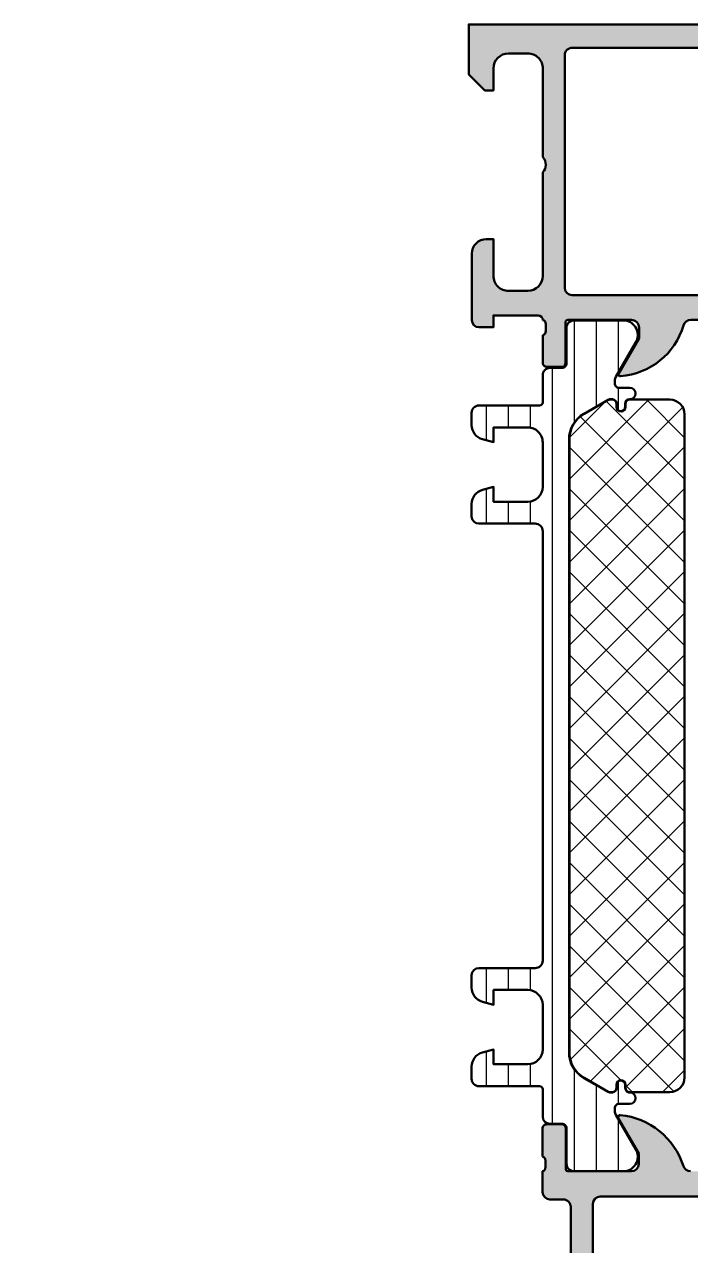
# Model space of a CAD drawing. Extents: x 0 to 104, y -75 to 90.
# Drawn here: x 0 to 45, y 7.5 to 90 of the extents above; entities that cross this region are included whole.
import ezdxf

# ---------------------------------------------------------------- set-up
doc = ezdxf.new("R2010")
doc.units = 0
for name, color, linetype, lineweight in [('0S-Alu contour', 7, 'Continuous', 50), ('0S-Alu hatch', 252, 'Continuous', 25), ('0S-Plastic contour', 254, 'Continuous', 50), ('0S-Plastic hatch', 253, 'Continuous', 25), ('0S-PT contour', 91, 'Continuous', 50), ('0S-PT hatch', 103, 'Continuous', 25)]:
    doc.layers.add(name, color=color, linetype=linetype, lineweight=lineweight)

# ---------------------------------------------------------------- blocks, each defined once
blk = doc.blocks.new('345120__8BE88446_4603_4A81_BF64_F04A07BE40B6_')
at = {"layer": '0S-Alu hatch'}
h = blk.add_hatch(color=256, dxfattribs=at)
edge = h.paths.add_edge_path()
edge.add_line((31.67997099145812, 86.990356104867), (31.67997099581958, 85.50999237061242))
edge.add_line((31.67997099581958, 85.50999237061242), (31.10827968118845, 85.50999237061242))
edge.add_line((31.10827968118845, 85.50999237061242), (30.02001982400351, 86.59825222779739))
edge.add_line((30.02001982400351, 86.59825222779739), (30.02001982400348, 89.97000000000693))
edge.add_line((30.02001982400348, 89.97000000000693), (73.97989012429647, 89.97000000000693))
edge.add_line((73.97989012429647, 89.97000000000693), (73.97989012429646, 86.59825222779735))
edge.add_line((73.97989012429646, 86.59825222779735), (72.89163026711152, 85.50999237061242))
edge.add_line((72.89163026711152, 85.50999237061242), (72.3199389524804, 85.50999237061242))
edge.add_line((72.3199389524804, 85.50999237061242), (72.31993895684182, 86.99035610492602))
edge.add_arc((71.29985255312634, 86.99035610490637), 1.020086403715495, 0, 90.00000000110388)
edge.add_line((71.29985255310669, 88.01044250862186), (69.99993870989258, 88.0104425060701))
edge.add_arc((69.99993871282219, 86.99039773155185), 1.020044774518268, 90.00000016455583, 180)
edge.add_line((68.97989393830392, 86.99039773155069), (68.97989393899283, 80.99793874939924))
edge.add_arc((69.52473327931207, 80.49000000000694), 0.7448836686985161, 137.0074343870427, 222.9925656129047)
edge.add_line((68.97989393899236, 79.9820612506151), (68.97989393780485, 72.99004876280635))
edge.add_arc((69.99994270196756, 72.9900487627875), 1.020048764162709, 180, 269.9999999989416)
edge.add_line((69.99994270194871, 71.96999999862479), (71.29985148293714, 71.96999999618171))
edge.add_arc((71.29985148183727, 72.99008747059112), 1.020087474409422, 270.0000000617766, 360)
edge.add_line((72.3199389562467, 72.9900874706065), (72.31993895245212, 75.47000000015996))
edge.add_line((72.31993895245212, 75.47000000015996), (72.79985148185257, 75.47000000383217))
edge.add_ellipse((72.79985148186188, 74.48991252944738), major_axis=(-0.9800874743847884, 0), ratio=1, start_angle=179.9992228764862, end_angle=270.00000000054416, ccw=False)
edge.add_line((73.77993895615651, 74.48989923616958), (73.7798779177553, 69.98997037782574))
edge.add_ellipse((73.29990865789794, 69.98997688835792), major_axis=(-0.4799692599015117, 0), ratio=1, start_angle=90.00043713352119, end_angle=179.9992228127059, ccw=False)
edge.add_line((73.29991231978464, 69.51000762847039), (72.31987791726523, 69.51000015257155))
edge.add_line((72.31987791726523, 69.51000015257155), (72.31987791726523, 70.30999542237024))
edge.add_line((72.31987791726523, 70.30999542237024), (69.29999066718885, 70.30999542237024))
edge.add_arc((69.29932459226721, 69.99068701525398), 0.3193091018291212, 89.88048161074074, 177.4669829319044)
edge.add_arc((69.07885245584929, 69.72260910771904), 0.2988950563274022, 109.2463596186808, 181.1249503750177)
edge.add_line((68.78001500930621, 69.71674095293399), (68.78001500930621, 69.26354615197259))
edge.add_arc((69.07888310494941, 69.2576860402454), 0.2989255417371355, 178.8767062948884, 250.6862095490474)
edge.add_line((68.98001600930621, 68.97558361752996), (68.98001600930621, 67.11013169971397))
edge.add_ellipse((68.7000160093062, 67.11013169971399), major_axis=(-0.2800000000000153, 0), ratio=1, start_angle=90.0000000000029, end_angle=180, ccw=False)
edge.add_line((68.70001600930621, 66.83013169971397), (67.72004169026347, 66.83013169971397))
edge.add_ellipse((67.72004169026344, 67.11013169971396), major_axis=(-0.2799999999999869, 0), ratio=1, start_angle=0, end_angle=90.0000000000058, ccw=False)
edge.add_line((67.44004169026346, 67.11013169971397), (67.44004169026346, 69.87012969971396))
edge.add_arc((67.30004186360404, 69.87012969971438), 0.1399998266594338, 0, 90.0000993481646)
edge.add_line((67.30004162085098, 70.0101295263736), (63.0000022254179, 70.01012207048461))
edge.add_arc((63.00000312705297, 69.49013495271107), 0.5199871177743064, 90.00009934839142, 180)
edge.add_line((62.48001600927866, 69.49013495271068), (62.48001600930646, 68.78476615347013))
edge.add_line((62.48001600930646, 68.78476615347013), (63.87062401519916, 66.376154523567))
edge.add_ellipse((63.7673257570782, 66.32526302328993), major_axis=(-0.1151541355370016, 0), ratio=1, start_angle=72.49705781586869, end_angle=206.2278826266063, ccw=False)
edge.add_ellipse((63.97793569554371, 70.8766649598084), major_axis=(-4.667671692939323, 0), ratio=1, start_angle=15.502268584955914, end_angle=86.98824850546038, ccw=False)
edge.add_arc((58.97899216622349, 69.49012207031932), 0.5200000000001354, 15.50226858495583, 90)
edge.add_line((58.97899216622349, 70.01012207031945), (45.02391231498487, 70.01012207031945))
edge.add_arc((45.02391231498488, 69.49012207031934), 0.520000000000124, 90.00000000000156, 163.4516360774313)
edge.add_ellipse((39.92092961992364, 71.00638100775052), major_axis=(-4.803483216037511, 0), ratio=1, start_angle=94.13517013455629, end_angle=163.4516360774271, ccw=False)
edge.add_ellipse((40.23549584066783, 66.32769717462214), major_axis=(-0.1167134431258173, 0), ratio=1, start_angle=-24.654444117911908, end_angle=105.8166947497568, ccw=False)
edge.add_line((40.12942197908753, 66.37638355563087), (41.51989775369079, 68.78476615347014))
edge.add_line((41.51989775369079, 68.78476615347014), (41.51989775371861, 69.49013495271149))
edge.add_arc((40.9999106359448, 69.49013495271159), 0.5199871177738089, 0, 90.0017281986327)
edge.add_line((40.99989495170011, 70.01012207024887), (36.69989836752585, 70.00999237054873))
edge.add_arc((36.69990259031192, 69.8699923706124), 0.1400000000000072, 90.00172819871355, 180)
edge.add_line((36.55990259031192, 69.86999237061242), (36.55990259031192, 67.10999437061241))
edge.add_ellipse((36.27990259031191, 67.10999437061243), major_axis=(-0.2800000000000082, 0), ratio=1, start_angle=90.00000000000148, end_angle=180, ccw=False)
edge.add_line((36.27990259031192, 66.82999437061241), (35.29992827126913, 66.82999437061241))
edge.add_ellipse((35.2999282712691, 67.10999437061238), major_axis=(-0.2799999999999727, 0), ratio=1, start_angle=0, end_angle=90.00000000000438, ccw=False)
edge.add_line((35.01992827126913, 67.10999437061238), (35.01992827126911, 68.97544628842836))
edge.add_arc((34.92106117562597, 69.25754871114384), 0.2989255417371608, 289.3137904509396, 361.1232937055175)
edge.add_line((35.21992927126914, 69.26340882287315), (35.21992927126913, 69.71660362383194))
edge.add_arc((34.92109182472629, 69.72247177861905), 0.2988950563272248, 358.875049624586, 430.7529149898744)
edge.add_arc((34.70055755761964, 69.9906246769466), 0.3193713814017359, 2.518832228248066, 90.114343316276)
edge.add_line((34.69992019900538, 70.30999542237024), (31.68003203103475, 70.30999542237024))
edge.add_line((31.68003203103475, 70.30999542237024), (31.68003203103475, 69.51000015257154))
edge.add_line((31.68003203103475, 69.51000015257154), (30.69999762853934, 69.5100076284704))
edge.add_ellipse((30.70000129042349, 69.98997688837935), major_axis=(-0.4799692599229102, 0), ratio=1, start_angle=0.0007771225759825029, end_angle=89.99956286678292, ccw=False)
edge.add_line((30.22003203054473, 69.98997037838893), (30.21997099214344, 74.48989923634588))
edge.add_ellipse((31.20005846637075, 74.48991252951468), major_axis=(-0.9800874743174636, 0), ratio=1, start_angle=-89.99999999553728, end_angle=0.0007771164791279261, ccw=False)
edge.add_line((31.20005846629441, 75.47000000383214), (31.6799709958479, 75.47000000015996))
edge.add_line((31.6799709958479, 75.47000000015996), (31.67997099205328, 72.99008747057579))
edge.add_arc((32.70005846646353, 72.99008747059196), 1.020087474410246, 180, 270.000000000908)
edge.add_line((32.7000584664797, 71.96999999618171), (33.99996102927614, 71.96999999827847))
edge.add_arc((33.99996102627207, 72.99005879773839), 1.020058799459917, 270.0000001687358, 360)
edge.add_line((35.02001982573199, 72.99005879774084), (35.02001982400544, 79.98206125061574))
edge.add_arc((34.47518048368513, 80.49000000000694), 0.744883668698525, 317.007434387161, 402.9925656128923)
edge.add_line((35.02001982400497, 80.99793874939866), (35.02001982511637, 86.99038769659062))
edge.add_arc((33.99996501530372, 86.99038769657905), 1.020054809812648, 0, 90.00000000064973)
edge.add_line((33.99996501529215, 88.0104425063917), (32.6999709958554, 88.01044250488977))
edge.add_arc((32.70005739518345, 86.99035610489655), 1.020086403725315, 90.0048528407379, 180)
edge = h.paths.add_edge_path()
edge.add_arc((37.00003782366018, 87.8899911556237), 0.5000027408751322, 89.9999999999992, 180)
edge.add_line((36.50003508278505, 87.88999115562395), (36.50003508278505, 72.18999968911675))
edge.add_arc((37.00003782366019, 72.18999968911675), 0.5000027408751322, 180, 269.9999999999853)
edge.add_line((37.00003782366006, 71.68999694824161), (66.99987593933707, 71.68999694824161))
edge.add_arc((66.99987593933709, 72.18999968911673), 0.500002740875118, 269.9999999999984, 360)
edge.add_line((67.4998786802122, 72.18999968911673), (67.49987868021219, 87.88999115562395))
edge.add_arc((66.99987593933707, 87.8899911556237), 0.500002740875118, 0, 89.99968592143028)
edge.add_line((66.99987868020467, 88.3899938964913), (37.00003782366019, 88.38999389649884))
at = {"layer": '0S-Alu contour', "color": 7}
for points in [[(31.67997099145812, 86.990356104867), (31.67997099581958, 85.50999237061242), (31.10827968118845, 85.50999237061242), (30.02001982400351, 86.59825222779739), (30.02001982400348, 89.97000000000693), (73.97989012429647, 89.97000000000693), (73.97989012429646, 86.59825222779735), (72.89163026711152, 85.50999237061242), (72.3199389524804, 85.50999237061242), (72.31993895684182, 86.99035610492602)], [(66.99987868020467, 88.3899938964913), (37.00003782366019, 88.38999389649884)], [(33.99996501529215, 88.0104425063917), (32.6999709958554, 88.01044250488977)], [(36.50003508278505, 87.88999115562395), (36.50003508278505, 72.18999968911675)], [(67.4998786802122, 72.18999968911673), (67.49987868021219, 87.88999115562395)], [(71.29985255310669, 88.01044250862186), (69.99993870989258, 88.0104425060701)], [(35.02001982400497, 80.99793874939866), (35.02001982511637, 86.99038769659062)], [(68.97989393830392, 86.99039773155069), (68.97989393899283, 80.99793874939924)], [(35.02001982573199, 72.99005879774084), (35.02001982400544, 79.98206125061574)], [(68.97989393899236, 79.9820612506151), (68.97989393780485, 72.99004876280635)], [(31.20005846629441, 75.47000000383214), (31.6799709958479, 75.47000000015996), (31.67997099205328, 72.99008747057579)], [(72.3199389562467, 72.9900874706065), (72.31993895245212, 75.47000000015996), (72.79985148185257, 75.47000000383217)], [(30.22003203054473, 69.98997037838893), (30.21997099214344, 74.48989923634588)], [(73.77993895615651, 74.48989923616958), (73.7798779177553, 69.98997037782574)], [(32.7000584664797, 71.96999999618171), (33.99996102927614, 71.96999999827847)], [(69.99994270194871, 71.96999999862479), (71.29985148293714, 71.96999999618171)], [(37.00003782366006, 71.68999694824161), (66.99987593933707, 71.68999694824161)], [(34.69992019900538, 70.30999542237024), (31.68003203103475, 70.30999542237024), (31.68003203103475, 69.51000015257154), (30.69999762853934, 69.5100076284704)], [(73.29991231978464, 69.51000762847039), (72.31987791726523, 69.51000015257155), (72.31987791726523, 70.30999542237024), (69.29999066718885, 70.30999542237024)], [(35.21992927126914, 69.26340882287315), (35.21992927126913, 69.71660362383194)], [(36.55990259031192, 69.86999237061242), (36.55990259031192, 67.10999437061241)], [(40.99989495170011, 70.01012207024887), (36.69989836752585, 70.00999237054873)], [(40.12942197908753, 66.37638355563087), (41.51989775369079, 68.78476615347014), (41.51989775371861, 69.49013495271149)], [(58.97899216622349, 70.01012207031945), (45.02391231498487, 70.01012207031945)], [(62.48001600927866, 69.49013495271068), (62.48001600930646, 68.78476615347013), (63.87062401519916, 66.376154523567)], [(67.30004162085098, 70.0101295263736), (63.0000022254179, 70.01012207048461)], [(67.44004169026346, 67.11013169971397), (67.44004169026346, 69.87012969971396)], [(68.78001500930621, 69.71674095293399), (68.78001500930621, 69.26354615197259)], [(35.01992827126913, 67.10999437061238), (35.01992827126911, 68.97544628842836)], [(68.98001600930621, 68.97558361752996), (68.98001600930621, 67.11013169971397)], [(36.27990259031192, 66.82999437061241), (35.29992827126913, 66.82999437061241)], [(68.70001600930621, 66.83013169971397), (67.72004169026347, 66.83013169971397)]]:
    blk.add_lwpolyline(points, dxfattribs=at)
for centre, radius, start, end in [((37.00003782366018, 87.8899911556237), 0.5000027408751322, 89.9999999999992, 180), ((66.99987593933707, 87.8899911556237), 0.500002740875118, 0, 89.99968592143028), ((32.70005739518345, 86.99035610489655), 1.020086403725315, 90.0048528407379, 180), ((33.99996501530372, 86.99038769657905), 1.020054809812648, 0, 90.00000000064973), ((69.99993871282219, 86.99039773155185), 1.020044774518268, 90.00000016455583, 180), ((71.29985255312634, 86.99035610490637), 1.020086403715495, 0, 90.00000000110388), ((34.47518048368513, 80.49000000000694), 0.744883668698525, 317.007434387161, 42.99256561289235), ((69.52473327931207, 80.49000000000694), 0.7448836686985161, 137.0074343870427, 222.9925656129047), ((32.70005846646353, 72.99008747059196), 1.020087474410246, 180, 270.000000000908), ((33.99996102627207, 72.99005879773839), 1.020058799459917, 270.0000001687358, 0), ((69.99994270196756, 72.9900487627875), 1.020048764162709, 180, 269.9999999989416), ((71.29985148183727, 72.99008747059112), 1.020087474409422, 270.0000000617766, 0), ((37.00003782366019, 72.18999968911675), 0.5000027408751322, 180, 269.9999999999853), ((66.99987593933709, 72.18999968911673), 0.500002740875118, 269.9999999999984, 0), ((34.70055755761964, 69.9906246769466), 0.3193713814017359, 2.518832228248066, 90.114343316276), ((69.29932459226721, 69.99068701525398), 0.3193091018291212, 89.88048161074074, 177.4669829319044), ((34.92109182472629, 69.72247177861905), 0.2988950563272248, 358.875049624586, 70.75291498987445), ((36.69990259031192, 69.8699923706124), 0.1400000000000072, 90.00172819871355, 180), ((40.9999106359448, 69.49013495271159), 0.5199871177738089, 0, 90.0017281986327), ((45.02391231498488, 69.49012207031934), 0.520000000000124, 90.00000000000156, 163.4516360774313), ((58.97899216622349, 69.49012207031932), 0.5200000000001354, 15.50226858495583, 90), ((63.00000312705297, 69.49013495271107), 0.5199871177743064, 90.00009934839142, 180), ((67.30004186360404, 69.87012969971438), 0.1399998266594338, 0, 90.0000993481646), ((69.07885245584929, 69.72260910771904), 0.2988950563274022, 109.2463596186808, 181.1249503750177), ((34.92106117562597, 69.25754871114384), 0.2989255417371608, 289.3137904509396, 1.123293705517533), ((69.07888310494941, 69.2576860402454), 0.2989255417371355, 178.8767062948884, 250.6862095490474)]:
    blk.add_arc(centre, radius, start, end, dxfattribs=at)
at = {"layer": '0S-Alu contour', "color": 7, "extrusion": (0, 0, -1)}
for centre, radius, start, end in [((-31.20005846637075, 74.48991252951468), 0.9800874743174636, 359.9992228835209, 89.99999999553734), ((-72.79985148186188, 74.48991252944738), 0.9800874743847884, 89.99999999945584, 180.0007771235139), ((-30.70000129042349, 69.98997688837935), 0.4799692599229102, 270.0004371332171, 359.999222877424), ((-39.92092961992364, 71.00638100775052), 4.803483216037511, 196.548363922573, 265.8648298654437), ((-63.97793569554371, 70.8766649598084), 4.667671692939323, 273.0117514945396, 344.4977314150441), ((-73.29990865789794, 69.98997688835792), 0.4799692599015117, 180.0007771872942, 269.9995628664788), ((-35.2999282712691, 67.10999437061238), 0.2799999999999727, 269.9999999999956, 0), ((-36.27990259031191, 67.10999437061243), 0.2800000000000082, 180, 269.9999999999985), ((-67.72004169026344, 67.11013169971396), 0.2799999999999869, 269.9999999999942, 0), ((-68.7000160093062, 67.11013169971399), 0.2800000000000153, 180, 269.9999999999971), ((-40.23549584066783, 66.32769717462214), 0.1167134431258173, 254.1833052502432, 24.65444411791195), ((-63.7673257570782, 66.32526302328993), 0.1151541355370016, 153.7721173733937, 287.5029421841313)]:
    blk.add_arc(centre, radius, start, end, dxfattribs=at)
blk = doc.blocks.new('284599__0E7B198E_1E5B_462D_9F9A_36692FAFF8F8___C4F1AF41_1925_45CC_96A0_A645A5348729_')
at = {"layer": '0S-Plastic hatch'}
h = blk.add_hatch(dxfattribs=at)
h.set_pattern_fill('ANSI31', color=256, scale=0.4680000000000001, angle=45, style=0)
h.set_pattern_definition([(90, (0, 0), (-1.4859, 0), [])])
edge = h.paths.add_edge_path()
edge.add_ellipse((34.80001982400379, 64.44000000005407), major_axis=(-0.2099999999999866, 0), ratio=1, start_angle=89.99999999999608, end_angle=180, ccw=False)
edge.add_line((34.80001982400378, 64.23000000005409), (30.70001982400378, 64.23000000005415))
edge.add_arc((30.70001982400377, 63.74000000005416), 0.4899999999999878, 89.99999999999918, 180)
edge.add_line((30.21001982400379, 63.74000000005416), (30.21001982400378, 62.9092507766798))
edge.add_arc((31.20001982400371, 62.90925077667979), 0.9899999999999238, 180, 254.9999999999963)
edge.add_line((30.94378896935217, 61.9529842086537), (31.69001982400379, 61.75303225378257))
edge.add_line((31.69001982400379, 61.75303225378257), (31.69001982400379, 62.75000000005409))
edge.add_line((31.69001982400379, 62.75000000005409), (34.00001982400377, 62.75000000005414))
edge.add_ellipse((34.00001982400378, 61.74000000005414), major_axis=(-1.009999999999998, 0), ratio=1, start_angle=180, end_angle=270.0000000000008, ccw=False)
edge.add_line((35.01001982400378, 61.74000000005414), (35.01001982400378, 58.74000000005414))
edge.add_ellipse((34.00001982400379, 58.74000000005414), major_axis=(-1.009999999999998, 0), ratio=1, start_angle=90, end_angle=180, ccw=False)
edge.add_line((34.00001982400379, 57.73000000005414), (31.69001982400379, 57.73000000005414))
edge.add_line((31.69001982400379, 57.73000000005414), (31.69001982400378, 58.72696774632572))
edge.add_line((31.69001982400378, 58.72696774632572), (30.94378896935231, 58.5270157914547))
edge.add_arc((31.20001982400376, 57.57074922342853), 0.9899999999999756, 104.9999999999973, 180)
edge.add_line((30.21001982400378, 57.57074922342853), (30.21001982400379, 56.7400000000541))
edge.add_arc((30.70001982400376, 56.7400000000541), 0.4899999999999594, 180, 270)
edge.add_line((30.70001982400376, 56.25000000005414), (34.50001982400377, 56.25000000005414))
edge.add_ellipse((34.50001982400379, 55.74000000005415), major_axis=(-0.509999999999998, 0), ratio=1, start_angle=180, end_angle=270.0000000000016, ccw=False)
edge.add_line((35.01001982400378, 55.74000000005414), (35.01001982400379, 26.74000000000694))
edge.add_ellipse((34.50001982400381, 26.74000000000694), major_axis=(-0.5099999999999838, 0), ratio=1, start_angle=90.0000000000008, end_angle=180, ccw=False)
edge.add_line((34.50001982400381, 26.23000000000696), (30.70001982400375, 26.23000000000696))
edge.add_arc((30.70001982400376, 25.740000000007), 0.4899999999999665, 90.00000000000043, 180)
edge.add_line((30.21001982400379, 25.740000000007), (30.21001982400378, 24.90925077663267))
edge.add_arc((31.20001982400388, 24.90925077663266), 0.9900000000001014, 180, 255.0000000000058)
edge.add_line((30.94378896935245, 23.95298420860636), (31.69001982400379, 23.75303225373543))
edge.add_line((31.69001982400379, 23.75303225373543), (31.69001982400379, 24.75000000000693))
edge.add_line((31.69001982400379, 24.75000000000693), (34.00001982400386, 24.75000000000691))
edge.add_ellipse((34.00001982400386, 23.74000000000697), major_axis=(-1.009999999999934, 0), ratio=1, start_angle=180, end_angle=269.9999999999996, ccw=False)
edge.add_line((35.01001982400379, 23.74000000000696), (35.01001982400378, 20.74000000000695))
edge.add_ellipse((34.00001982400379, 20.74000000000695), major_axis=(-1.00999999999999, 0), ratio=1, start_angle=90.0000000000004, end_angle=180, ccw=False)
edge.add_line((34.00001982400379, 19.73000000000696), (31.69001982400379, 19.73000000000696))
edge.add_line((31.69001982400379, 19.73000000000696), (31.69001982400379, 20.72696774627855))
edge.add_line((31.69001982400379, 20.72696774627855), (30.94378896935224, 20.52701579140745))
edge.add_arc((31.20001982400378, 19.57074922338129), 0.9899999999999867, 105.0000000000029, 180)
edge.add_line((30.2100198240038, 19.57074922338129), (30.21001982400379, 18.74000000000689))
edge.add_arc((30.70001982400379, 18.74000000000689), 0.4899999999999914, 180, 270.0000000000004)
edge.add_line((30.70001982400379, 18.2500000000069), (34.80001982400376, 18.25000000000696))
edge.add_ellipse((34.80001982400376, 18.04000000000693), major_axis=(-0.2100000000000257, 0), ratio=1, start_angle=180, end_angle=270, ccw=False)
edge.add_line((35.01001982400378, 18.04000000000693), (35.01001982400378, 16.19999432109745))
edge.add_arc((35.50001714510143, 16.19999432109741), 0.489997321097647, 180, 269.999999999995)
edge.add_line((35.50001714510139, 15.70999699999976), (36.31035115734127, 15.70999700000693))
edge.add_ellipse((36.31035115733805, 15.39999700000095), major_axis=(-0.3100000000059762, 0), ratio=1, start_angle=179.9920752616496, end_angle=269.99999999940377, ccw=False)
edge.add_line((36.62035115437881, 15.3999541230402), (36.62001920694687, 12.99999856428482))
edge.add_arc((37.11001518438562, 12.99999597744555), 0.489995977445581, 179.9996975182267, 269.9999999999983)
edge.add_line((37.1100151843856, 12.50999999999997), (40.58584232019488, 12.51000000000694))
edge.add_arc((40.44424867311884, 13.48981807472978), 0.9899960709244643, 278.2228963588961, 392.7407569883934)
edge.add_line((41.27696037809961, 14.02524634894948), (39.95832421846442, 16.30919148719322))
edge.add_ellipse((40.39999718942548, 16.56419146095095), major_axis=(-0.5099999998961012, 0), ratio=1, start_angle=-0.0057438201249055965, end_angle=29.999996602475278, ccw=False)
edge.add_line((39.88999719209208, 16.56424258772323), (39.89001982531967, 16.79002606463264))
edge.add_ellipse((40.15001982403066, 16.78999999998947), major_axis=(-0.2600000000174676, 0), ratio=1, start_angle=269.9999999999984, end_angle=359.9942561768293, ccw=False)
edge.add_line((40.15001982403067, 17.05000000000694), (40.90042646339479, 17.05000000000697))
edge.add_arc((40.90042646339477, 17.43925907312372), 0.3892590731167509, 270.0000000000031, 450.0000000000031)
edge.add_ellipse((40.90042646339473, 18.14000000000701), major_axis=(-0.3114818537665336, 0), ratio=1, start_angle=0, end_angle=90.00000000000392, ccw=False)
edge.add_line((40.58894460962819, 18.14000000000702), (40.58894460962819, 18.34057079529316))
edge.add_arc((40.29951540491443, 18.34057079529317), 0.2894292047137625, 0, 180)
edge.add_line((40.01008620020066, 18.34057079529317), (40.01008620020066, 18.14000000000691))
edge.add_ellipse((39.70008620020073, 18.1400000000069), major_axis=(-0.3099999999999383, 0), ratio=1, start_angle=93.33843872004542, end_angle=180, ccw=False)
edge.add_line((39.71813867315836, 17.83052607829447), (39.53500701454356, 17.83052607829442))
edge.add_ellipse((39.53500701454352, 18.0405260782945), major_axis=(-0.210000000000079, 0), ratio=1, start_angle=60.000000000009095, end_angle=90.00000000001171, ccw=False)
edge.add_line((39.43000701454351, 17.85866074349968), (37.79501982400383, 18.80262103807929))
edge.add_ellipse((38.80001982400376, 20.543332099686), major_axis=(-2.009999999999959, 0), ratio=1, start_angle=0, end_angle=60.00000000000142, ccw=False)
edge.add_line((36.7900198240038, 20.54333209968601), (36.79001982400379, 61.93666790037509))
edge.add_ellipse((38.8000198240037, 61.93666790037508), major_axis=(-2.009999999999905, 0), ratio=1, start_angle=300.00000000000347, end_angle=360, ccw=False)
edge.add_line((37.79501982400364, 63.67737896198166), (39.43000701454319, 64.62133925656138))
edge.add_ellipse((39.53500701454327, 64.43947392176656), major_axis=(-0.2100000000001219, 0), ratio=1, start_angle=270.0000000000058, end_angle=300.0000000000089, ccw=False)
edge.add_line((39.53500701454326, 64.64947392176668), (39.71813867315822, 64.64947392176666))
edge.add_ellipse((39.70008620020069, 64.34000000005418), major_axis=(-0.3099999999999761, 0), ratio=1, start_angle=180, end_angle=266.66156127997476, ccw=False)
edge.add_line((40.01008620020066, 64.34000000005418), (40.01008620020067, 64.13942920476792))
edge.add_arc((40.29951540491444, 64.13942920476791), 0.2894292047137625, 180, 360)
edge.add_line((40.5889446096282, 64.1394292047679), (40.58894460962821, 64.34000000005403))
edge.add_ellipse((40.90042646339479, 64.34000000005403), major_axis=(-0.3114818537665868, 0), ratio=1, start_angle=270.0000000000026, end_angle=360, ccw=False)
edge.add_arc((40.90042646339479, 65.04074092693737), 0.3892590731167473, 269.999999999999, 449.999999999999)
edge.add_line((40.90042646339479, 65.43000000005412), (40.15001982403068, 65.43000000005415))
edge.add_ellipse((40.1500198240585, 65.69000000009946), major_axis=(-0.2600000000453093, 0), ratio=1, start_angle=0.005743817205996038, end_angle=89.99999999386978, ccw=False)
edge.add_line((39.89001982531967, 65.68997393548412), (39.88999719209182, 65.91575741511978))
edge.add_ellipse((40.39999718952944, 65.91580853908232), major_axis=(-0.5100000000000359, 0), ratio=1, start_angle=-29.999996599342126, end_angle=0.0057435044358271625, ccw=False)
edge.add_line((39.95832421846442, 66.17080851286786), (41.27696037809998, 68.45475365111218))
edge.add_arc((40.44424867311882, 68.9901819253313), 0.9899960709244608, 327.2592430116483, 441.7771036410989)
edge.add_line((40.58584232019494, 69.97000000005413), (37.11001518438563, 69.9700000000611))
edge.add_arc((37.11001518437043, 69.4800040226307), 0.4899959774303966, 89.999999998222, 180.0079247354991)
edge.add_line((36.62001921162695, 69.4799362499512), (36.62035115437874, 67.08004587758042))
edge.add_ellipse((36.31035115734402, 67.08000300005413), major_axis=(-0.3100000000000167, 0), ratio=1, start_angle=90.00000000000131, end_angle=180.0079248428869, ccw=False)
edge.add_line((36.31035115734402, 66.77000300005412), (35.50001982401067, 66.77000300005413))
edge.add_arc((35.50001714510147, 66.2800056789636), 0.4899973210977025, 89.99968675300023, 180)
edge.add_line((35.01001982400377, 66.28000567896362), (35.01001982400378, 64.44000000005408))
at = {"layer": '0S-Plastic contour', "color": 7}
for points in [[(36.62001921162695, 69.4799362499512), (36.62035115437874, 67.08004587758042)], [(40.58584232019494, 69.97000000005413), (37.11001518438563, 69.9700000000611)], [(39.95832421846442, 66.17080851286786), (41.27696037809998, 68.45475365111218)], [(35.01001982400377, 66.28000567896362), (35.01001982400378, 64.44000000005408)], [(36.31035115734402, 66.77000300005412), (35.50001982401067, 66.77000300005413)], [(39.89001982531967, 65.68997393548412), (39.88999719209182, 65.91575741511978)], [(40.90042646339479, 65.43000000005412), (40.15001982403068, 65.43000000005415)], [(37.79501982400364, 63.67737896198166), (39.43000701454319, 64.62133925656138)], [(39.53500701454326, 64.64947392176668), (39.71813867315822, 64.64947392176666)], [(40.01008620020066, 64.34000000005418), (40.01008620020067, 64.13942920476792)], [(40.5889446096282, 64.1394292047679), (40.58894460962821, 64.34000000005403)], [(30.21001982400379, 63.74000000005416), (30.21001982400378, 62.9092507766798)], [(34.80001982400378, 64.23000000005409), (30.70001982400378, 64.23000000005415)], [(30.94378896935217, 61.9529842086537), (31.69001982400379, 61.75303225378257), (31.69001982400379, 62.75000000005409), (34.00001982400377, 62.75000000005414)], [(36.7900198240038, 20.54333209968601), (36.79001982400379, 61.93666790037509)], [(35.01001982400378, 61.74000000005414), (35.01001982400378, 58.74000000005414)], [(34.00001982400379, 57.73000000005414), (31.69001982400379, 57.73000000005414), (31.69001982400378, 58.72696774632572), (30.94378896935231, 58.5270157914547)], [(30.21001982400378, 57.57074922342853), (30.21001982400379, 56.7400000000541)], [(30.70001982400376, 56.25000000005414), (34.50001982400377, 56.25000000005414)], [(35.01001982400378, 55.74000000005414), (35.01001982400379, 26.74000000000694)], [(30.21001982400379, 25.740000000007), (30.21001982400378, 24.90925077663267)], [(34.50001982400381, 26.23000000000696), (30.70001982400375, 26.23000000000696)], [(30.94378896935245, 23.95298420860636), (31.69001982400379, 23.75303225373543), (31.69001982400379, 24.75000000000693), (34.00001982400386, 24.75000000000691)], [(35.01001982400379, 23.74000000000696), (35.01001982400378, 20.74000000000695)], [(34.00001982400379, 19.73000000000696), (31.69001982400379, 19.73000000000696), (31.69001982400379, 20.72696774627855), (30.94378896935224, 20.52701579140745)], [(30.2100198240038, 19.57074922338129), (30.21001982400379, 18.74000000000689)], [(30.70001982400379, 18.2500000000069), (34.80001982400376, 18.25000000000696)], [(39.43000701454351, 17.85866074349968), (37.79501982400383, 18.80262103807929)], [(40.01008620020066, 18.34057079529317), (40.01008620020066, 18.14000000000691)], [(40.58894460962819, 18.14000000000702), (40.58894460962819, 18.34057079529316)], [(35.01001982400378, 18.04000000000693), (35.01001982400378, 16.19999432109745)], [(39.71813867315836, 17.83052607829447), (39.53500701454356, 17.83052607829442)], [(39.88999719209208, 16.56424258772323), (39.89001982531967, 16.79002606463264)], [(40.15001982403067, 17.05000000000694), (40.90042646339479, 17.05000000000697)], [(35.50001714510139, 15.70999699999976), (36.31035115734127, 15.70999700000693)], [(41.27696037809961, 14.02524634894948), (39.95832421846442, 16.30919148719322)], [(36.62035115437881, 15.3999541230402), (36.62001920694687, 12.99999856428482)], [(37.1100151843856, 12.50999999999997), (40.58584232019488, 12.51000000000694)]]:
    blk.add_lwpolyline(points, dxfattribs=at)
for centre, radius, start, end in [((37.11001518437043, 69.4800040226307), 0.4899959774303966, 89.999999998222, 180.0079247354991), ((40.44424867311882, 68.9901819253313), 0.9899960709244608, 327.2592430116483, 81.77710364109886), ((35.50001714510147, 66.2800056789636), 0.4899973210977025, 89.99968675300023, 180), ((40.90042646339479, 65.04074092693737), 0.3892590731167473, 269.999999999999, 89.99999999999896), ((30.70001982400377, 63.74000000005416), 0.4899999999999878, 89.99999999999918, 180), ((40.29951540491444, 64.13942920476791), 0.2894292047137625, 180, 0), ((31.20001982400371, 62.90925077667979), 0.9899999999999238, 180, 254.9999999999963), ((31.20001982400376, 57.57074922342853), 0.9899999999999756, 104.9999999999973, 180), ((30.70001982400376, 56.7400000000541), 0.4899999999999594, 180, 270), ((30.70001982400376, 25.740000000007), 0.4899999999999665, 90.00000000000043, 180), ((31.20001982400388, 24.90925077663266), 0.9900000000001014, 180, 255.0000000000058), ((31.20001982400378, 19.57074922338129), 0.9899999999999867, 105.0000000000029, 180), ((30.70001982400379, 18.74000000000689), 0.4899999999999914, 180, 270.0000000000004), ((40.29951540491443, 18.34057079529317), 0.2894292047137625, 0, 180), ((40.90042646339477, 17.43925907312372), 0.3892590731167509, 270.0000000000031, 90.00000000000314), ((35.50001714510143, 16.19999432109741), 0.489997321097647, 180, 269.999999999995), ((40.44424867311884, 13.48981807472978), 0.9899960709244643, 278.2228963588961, 32.7407569883934), ((37.11001518438562, 12.99999597744555), 0.489995977445581, 179.9996975182267, 269.9999999999983)]:
    blk.add_arc(centre, radius, start, end, dxfattribs=at)
at = {"layer": '0S-Plastic contour', "color": 7, "extrusion": (0, 0, -1)}
for centre, radius, start, end in [((-36.31035115734402, 67.08000300005413), 0.3100000000000167, 179.9920751571131, 269.9999999999987), ((-40.39999718952944, 65.91580853908232), 0.5100000000000359, 359.9942564955642, 29.99999659934217), ((-40.1500198240585, 65.69000000009946), 0.2600000000453093, 270.0000000061302, 359.994256182794), ((-34.80001982400379, 64.44000000005407), 0.2099999999999866, 180, 270.0000000000039), ((-39.53500701454327, 64.43947392176656), 0.2100000000001219, 59.99999999999109, 89.99999999999419), ((-39.70008620020069, 64.34000000005418), 0.3099999999999761, 93.33843872002527, 180), ((-40.90042646339479, 64.34000000005403), 0.3114818537665869, 0, 89.99999999999739), ((-38.8000198240037, 61.93666790037508), 2.009999999999905, 0, 59.99999999999655), ((-34.00001982400378, 61.74000000005414), 1.009999999999998, 89.9999999999992, 180), ((-34.00001982400379, 58.74000000005414), 1.009999999999998, 180, 270), ((-34.50001982400379, 55.74000000005415), 0.509999999999998, 89.99999999999841, 180), ((-34.50001982400381, 26.74000000000694), 0.5099999999999838, 180, 269.9999999999992), ((-34.00001982400386, 23.74000000000697), 1.009999999999934, 90.0000000000004, 180), ((-34.00001982400379, 20.74000000000695), 1.00999999999999, 180, 269.9999999999996), ((-38.80001982400376, 20.543332099686), 2.009999999999959, 299.9999999999986, 0), ((-34.80001982400376, 18.04000000000693), 0.2100000000000257, 90, 180), ((-39.53500701454352, 18.0405260782945), 0.210000000000079, 269.9999999999883, 299.9999999999909), ((-39.70008620020073, 18.1400000000069), 0.3099999999999383, 180, 266.6615612799546), ((-40.90042646339473, 18.14000000000701), 0.3114818537665336, 269.9999999999961, 0), ((-40.39999718942548, 16.56419146095095), 0.5099999998961012, 330.0000033975247, 0.0057438201249144), ((-40.15001982403066, 16.78999999998947), 0.2600000000174676, 0.0057438231706752, 90.00000000000156), ((-36.31035115733805, 15.39999700000095), 0.3100000000059762, 90.00000000059623, 180.0079247383505)]:
    blk.add_arc(centre, radius, start, end, dxfattribs=at)
blk = doc.blocks.new('441520__2AE17693_A94E_488B_B624_213316013503_')
at = {"layer": '0S-PT hatch'}
h = blk.add_hatch(dxfattribs=at)
h.set_pattern_fill('ANSI37', color=256, scale=0.625, angle=90, style=0)
h.set_pattern_definition([(135, (0, 0), (-1.403165018917055, -1.403165018917055), []), (225, (0, 0), (1.403165018917055, -1.403165018917055), [])])
edge = h.paths.add_edge_path()
edge.add_line((44.59001982400378, 63.6402033197496), (44.59001982400378, 18.83979668031146))
edge.add_ellipse((43.60001982400378, 18.83979668031146), major_axis=(-0.9900000000000019, 0), ratio=1, start_angle=90, end_angle=180, ccw=False)
edge.add_line((43.60001982400378, 17.84979668031146), (40.8989446096282, 17.84979668031146))
edge.add_ellipse((40.8989446096282, 18.13979668031148), major_axis=(-0.2900000000000204, 0), ratio=1, start_angle=0, end_angle=89.99999999999858, ccw=False)
edge.add_line((40.60894460962819, 18.13979668031148), (40.60894460962819, 18.34036747559771))
edge.add_arc((40.29951540491443, 18.34036747559771), 0.3094292047137586, 0, 180)
edge.add_line((39.99008620020067, 18.34036747559771), (39.99008620020067, 18.13979668031148))
edge.add_ellipse((39.70008620020068, 18.13979668031146), major_axis=(-0.2899999999999849, 0), ratio=1, start_angle=93.45167180619222, end_angle=180, ccw=False)
edge.add_line((39.71754611567554, 17.85032275859899), (39.53500701454333, 17.85032275859898))
edge.add_ellipse((39.53500701454334, 18.04032275859901), major_axis=(-0.1900000000000261, 0), ratio=1, start_angle=60.00000000000239, end_angle=89.99999999999568, ccw=False)
edge.add_line((39.44000701454334, 17.87577793187994), (37.8050198240038, 18.8197382264595))
edge.add_ellipse((38.80001982400378, 20.54312877999054), major_axis=(-1.989999999999987, 0), ratio=1, start_angle=0, end_angle=60.000000000000625, ccw=False)
edge.add_line((36.81001982400379, 20.54312877999054), (36.8100198240038, 61.93646458067958))
edge.add_ellipse((38.80001982400376, 61.93646458067959), major_axis=(-1.989999999999959, 0), ratio=1, start_angle=299.99999999999875, end_angle=360, ccw=False)
edge.add_line((37.80501982400382, 63.65985513421062), (39.44000701454337, 64.60381542879018))
edge.add_ellipse((39.53500701454346, 64.43927060207083), major_axis=(-0.1900000000003113, 0), ratio=1, start_angle=270.00000000003854, end_angle=299.9999999999776, ccw=False)
edge.add_line((39.53500701454333, 64.62927060207114), (39.7175461156755, 64.62927060207113))
edge.add_ellipse((39.70008620020068, 64.33979668035865), major_axis=(-0.2899999999999891, 0), ratio=1, start_angle=180, end_angle=266.54832819381767, ccw=False)
edge.add_line((39.99008620020067, 64.33979668035863), (39.99008620020068, 64.13922588507239))
edge.add_arc((40.30005301210223, 64.13922588507239), 0.3099668119015604, 180, 360)
edge.add_line((40.61001982400379, 64.13922588507239), (40.6100198240038, 64.33979668031148))
edge.add_ellipse((40.90042646339478, 64.33979668031148), major_axis=(-0.290406639390973, 0), ratio=1, start_angle=270.00000000099953, end_angle=360, ccw=False)
edge.add_line((40.90042646338971, 64.63020331970246), (43.60001982398653, 64.63020331974957))
edge.add_ellipse((43.60001982400382, 63.64020331974961), major_axis=(-0.9899999999999591, 0), ratio=1, start_angle=180, end_angle=270.0000000010005, ccw=False)
at = {"layer": '0S-PT contour', "color": 7}
for points in [[(37.80501982400382, 63.65985513421062), (39.44000701454337, 64.60381542879018)], [(39.53500701454333, 64.62927060207114), (39.7175461156755, 64.62927060207113)], [(39.99008620020067, 64.33979668035863), (39.99008620020068, 64.13922588507239)], [(40.61001982400379, 64.13922588507239), (40.6100198240038, 64.33979668031148)], [(40.90042646338971, 64.63020331970246), (43.60001982398653, 64.63020331974957)], [(44.59001982400378, 63.6402033197496), (44.59001982400378, 18.83979668031146)], [(36.81001982400379, 20.54312877999054), (36.8100198240038, 61.93646458067958)], [(39.44000701454334, 17.87577793187994), (37.8050198240038, 18.8197382264595)], [(39.99008620020067, 18.34036747559771), (39.99008620020067, 18.13979668031148)], [(40.60894460962819, 18.13979668031148), (40.60894460962819, 18.34036747559771)], [(39.71754611567554, 17.85032275859899), (39.53500701454333, 17.85032275859898)], [(43.60001982400378, 17.84979668031146), (40.8989446096282, 17.84979668031146)]]:
    blk.add_lwpolyline(points, dxfattribs=at)
at = {"layer": '0S-PT contour', "color": 7, "extrusion": (0, 0, -1)}
for centre, radius, start, end in [((-39.53500701454346, 64.43927060207083), 0.1900000000003113, 60.00000000002242, 89.99999999996143), ((-39.70008620020068, 64.33979668035865), 0.2899999999999891, 93.45167180618235, 180), ((-40.90042646339478, 64.33979668031148), 0.290406639390973, 0, 89.99999999900047), ((-43.60001982400382, 63.64020331974961), 0.9899999999999592, 89.9999999989995, 180), ((-38.80001982400376, 61.93646458067959), 1.989999999999959, 0, 60.00000000000127), ((-38.80001982400378, 20.54312877999054), 1.989999999999987, 299.9999999999994, 0), ((-43.60001982400378, 18.83979668031146), 0.9900000000000019, 180, 270), ((-39.53500701454334, 18.04032275859901), 0.1900000000000261, 270.0000000000043, 299.9999999999976), ((-39.70008620020068, 18.13979668031146), 0.2899999999999849, 180, 266.5483281938078), ((-40.8989446096282, 18.13979668031148), 0.2900000000000204, 270.0000000000014, 0)]:
    blk.add_arc(centre, radius, start, end, dxfattribs=at)
at = {"layer": '0S-PT contour', "color": 7}
for centre, radius, start, end in [((40.30005301210223, 64.13922588507239), 0.3099668119015604, 180, 0), ((40.29951540491443, 18.34036747559771), 0.3094292047137586, 0, 180)]:
    blk.add_arc(centre, radius, start, end, dxfattribs=at)
blk = doc.blocks.new('445370__D223F8AB_FCB7_4964_B992_5D9DCBBB47D7_')
at = {"layer": '0S-Alu hatch'}
h = blk.add_hatch(color=256, dxfattribs=at)
edge = h.paths.add_edge_path()
edge.add_line((36.9, 10.09999999999999), (36.90000000000001, 3.4311192034013))
edge.add_ellipse((35.9, 3.431119203401305), major_axis=(-1.000000000000007, 0), ratio=1, start_angle=94.08561677997528, end_angle=180, ccw=False)
edge.add_line((35.97124704998792, 2.433660503570565), (29.9, 2))
edge.add_line((29.9, 2), (9.100000000000001, 1.999999999999998))
edge.add_ellipse((9.1, 2.499999999999999), major_axis=(-0.5000000000000009, 0), ratio=1, start_angle=0, end_angle=90.0000000000004, ccw=False)
edge.add_line((8.6, 2.5), (8.599999999999998, 3.299999999999999))
edge.add_ellipse((9.099999999999998, 3.299999999999998), major_axis=(-0.5, 0), ratio=1, start_angle=270, end_angle=360, ccw=False)
edge.add_line((9.099999999999998, 3.799999999999998), (9.600000000000001, 3.799999999999998))
edge.add_arc((9.600000000000001, 4.299999999999998), 0.5, 270, 360)
edge.add_line((10.1, 4.300000000000003), (10.1, 4.500000000000006))
edge.add_arc((9.600000000000001, 4.500000000000001), 0.4999999999999983, 0, 90)
edge.add_line((9.600000000000001, 5), (6.800000000000002, 5.000000000000001))
edge.add_arc((6.800000000000002, 4.500000000000001), 0.5000000000000009, 90, 180)
edge.add_line((6.300000000000001, 4.5), (6.300000000000001, 3.999999999999999))
edge.add_line((6.300000000000001, 3.999999999999999), (7.300000000000001, 3.999999999999999))
edge.add_line((7.300000000000001, 3.999999999999999), (7.300000000000001, 2.5))
edge.add_ellipse((6.3, 2.5), major_axis=(-1, 0), ratio=1, start_angle=90, end_angle=180, ccw=False)
edge.add_line((6.3, 1.499999999999999), (2.299999999999999, 1.499999999999999))
edge.add_ellipse((2.3, 2.499999999999999), major_axis=(-1, 0), ratio=1, start_angle=0, end_angle=90, ccw=False)
edge.add_line((1.299999999999999, 2.499999999999999), (1.299999999999999, 3.999999999999998))
edge.add_line((1.299999999999999, 3.999999999999998), (2.299999999999999, 3.999999999999999))
edge.add_line((2.299999999999999, 3.999999999999999), (2.299999999999999, 4.499999999999999))
edge.add_arc((1.799999999999999, 4.499999999999999), 0.5, 0, 90)
edge.add_line((1.799999999999999, 4.999999999999999), (0.4999999999999999, 5))
edge.add_arc((0.4999999999999999, 4.5), 0.5, 90, 180)
edge.add_line((-2e-16, 4.5), (0, 0.5))
edge.add_arc((0.5, 0.5), 0.5, 180, 269.9999999999999)
edge.add_line((0.4999999999999998, 0), (29.5, 0))
edge.add_ellipse((29.5, -0.5000000000000013), major_axis=(-0.5000000000000013, 0), ratio=1, start_angle=180, end_angle=270, ccw=False)
edge.add_line((30, -0.5), (30, -73.5))
edge.add_arc((31.5, -73.5), 1.5, 180, 270)
edge.add_line((31.5, -75), (72.5, -75))
edge.add_arc((72.5, -73.5), 1.5, 270, 360)
edge.add_line((74, -73.5), (74, -0.5))
edge.add_ellipse((74.5, -0.4999999999999949), major_axis=(-0.5, 0), ratio=1, start_angle=270, end_angle=360, ccw=False)
edge.add_line((74.5, 0), (103.5, 0))
edge.add_arc((103.5, 0.5), 0.5, 270, 360)
edge.add_line((104, 0.5), (104, 4.500000000000001))
edge.add_arc((103.5, 4.5), 0.5, 0, 90)
edge.add_line((103.5, 5), (102.2, 5.000000000000006))
edge.add_arc((102.2, 4.50000000000002), 0.4999999999999858, 90.0000000000016, 180)
edge.add_line((101.7, 4.500000000000034), (101.7, 3.999999999999999))
edge.add_line((101.7, 3.999999999999999), (102.7, 3.999999999999998))
edge.add_line((102.7, 3.999999999999998), (102.7, 2.5))
edge.add_ellipse((101.7, 2.499999999999989), major_axis=(-0.9999999999999857, 0), ratio=1, start_angle=89.9999999999992, end_angle=180, ccw=False)
edge.add_line((101.7, 1.499999999999999), (97.70000000000003, 1.499999999999993))
edge.add_ellipse((97.70000000000003, 2.500000000000007), major_axis=(-1.000000000000013, 0), ratio=1, start_angle=0, end_angle=90, ccw=False)
edge.add_line((96.70000000000002, 2.500000000000007), (96.70000000000002, 3.999999999999999))
edge.add_line((96.70000000000002, 3.999999999999999), (97.70000000000002, 3.999999999999999))
edge.add_line((97.70000000000002, 3.999999999999999), (97.69999999999999, 4.499999999999998))
edge.add_arc((97.19999999999997, 4.499999999999998), 0.5, 0, 90)
edge.add_line((97.19999999999997, 4.999999999999998), (94.4, 5.000000000000001))
edge.add_arc((94.40000000000003, 4.499999999999987), 0.5000000000000142, 90.0000000000016, 180)
edge.add_line((93.9, 4.499999999999987), (93.89999999999998, 4.299999999999992))
edge.add_arc((94.4, 4.300000000000006), 0.5000000000000142, 180, 269.9999999999984)
edge.add_line((94.39999999999999, 3.799999999999991), (94.9, 3.799999999999986))
edge.add_ellipse((94.9, 3.299999999999976), major_axis=(-0.5000000000000094, 0), ratio=1, start_angle=180, end_angle=269.9999999999984, ccw=False)
edge.add_line((95.40000000000002, 3.300000000000003), (95.40000000000003, 2.500000000000046))
edge.add_ellipse((94.9, 2.500000000000019), major_axis=(-0.5000000000000142, 0), ratio=1, start_angle=89.9999999999983, end_angle=180, ccw=False)
edge.add_line((94.9, 1.999999999999999), (74.09999999999998, 2.000000000000001))
edge.add_line((74.09999999999998, 2.000000000000001), (68.02875295001212, 2.433660503570555))
edge.add_ellipse((68.10000000000004, 3.431119203401307), major_axis=(-1.000000000000016, 0), ratio=1, start_angle=0, end_angle=85.91438322002472, ccw=False)
edge.add_line((67.10000000000002, 3.431119203401303), (67.1, 10.1))
edge.add_ellipse((67.6, 10.10000000000001), major_axis=(-0.5, 0), ratio=1, start_angle=270, end_angle=360, ccw=False)
edge.add_line((67.6, 10.6), (68.49999999999999, 10.6))
edge.add_arc((68.49999999999997, 11.09999999999999), 0.5, 270.0000000000017, 360)
edge.add_line((68.99999999999997, 11.09999999999998), (69, 12.50000000000003))
edge.add_ellipse((69.07883644654306, 12.76752059199318), major_axis=(-0.278895056327466, 0), ratio=1, start_angle=-1.1645893740912925, end_angle=73.58012358050519, ccw=False)
edge.add_line((68.79999899999999, 12.77318899999152), (68.79999900000001, 13.22678299999145))
edge.add_ellipse((69.07886709564316, 13.2324436594686), major_axis=(-0.2789255417371311, 0), ratio=1, start_angle=-73.57540544464541, end_angle=1.1628700729060029, ccw=False)
edge.add_line((69, 13.49998699999152), (69, 15.37999800000001))
edge.add_arc((68.69999999999999, 15.37999800000001), 0.3000000000000114, 0, 90)
edge.add_line((68.69999999999999, 15.67999800000003), (67.72002568095718, 15.67999800000001))
edge.add_arc((67.7200256809572, 15.37999800000003), 0.2999999999999829, 90.00000000000543, 180)
edge.add_line((67.42002568095722, 15.37999800000003), (67.42002568095722, 12.62000000000003))
edge.add_ellipse((67.30002568095722, 12.62000000000005), major_axis=(-0.1200000000000045, 0), ratio=1, start_angle=90.00000000000682, end_angle=180, ccw=False)
edge.add_line((67.30002568095723, 12.50000000000003), (63.00000000000004, 12.50000000000003))
edge.add_ellipse((63.00000000000004, 13.00000000000002), major_axis=(-0.4999999999999841, 0), ratio=1, start_angle=0, end_angle=90, ccw=False)
edge.add_line((62.50000000000006, 13.00000000000007), (62.50000000000013, 13.70000000000009))
edge.add_line((62.50000000000013, 13.70000000000009), (63.8814954576225, 16.0928203230276))
edge.add_arc((63.76188021535185, 16.16188021535174), 0.1381197846482894, 330.0000000000001, 455.6225775507896)
edge.add_arc((64.23822324117361, 11.3233911381529), 4.999999999999283, 95.62257755079034, 162.2515836439296)
edge.add_ellipse((58.99999999999984, 13.00000000000073), major_axis=(-0.5000000000007006, 0), ratio=1, start_angle=90.0000000000008, end_angle=162.2515836439298, ccw=False)
edge.add_line((58.99999999999984, 12.50000000000003), (45.00000000000016, 12.50000000000003))
edge.add_ellipse((45.00000000000017, 13.00000000000063), major_axis=(-0.500000000000604, 0), ratio=1, start_angle=17.748416356071175, end_angle=89.9999999999983, ccw=False)
edge.add_arc((39.76177675882637, 11.32339113815278), 4.999999999999415, 17.74841635607047, 84.37742244920975)
edge.add_arc((40.23811978464812, 16.16188021535176), 0.1381197846482707, 84.37742244920356, 210.0000000000044)
edge.add_line((40.11850454237748, 16.09282032302761), (41.49999999999987, 13.70000000000009))
edge.add_line((41.49999999999987, 13.70000000000009), (41.49999999999993, 13.00000000000005))
edge.add_ellipse((40.99999999999996, 13.00000000000001), major_axis=(-0.4999999999999716, 0), ratio=1, start_angle=90, end_angle=180, ccw=False)
edge.add_line((40.99999999999996, 12.50000000000003), (36.6999743190428, 12.50000000000003))
edge.add_ellipse((36.6999743190428, 12.62000000000004), major_axis=(-0.1200000000000081, 0), ratio=1, start_angle=0, end_angle=89.9999999999967, ccw=False)
edge.add_line((36.57997431904279, 12.62000000000004), (36.57997431904279, 15.37999800000003))
edge.add_arc((36.27997431904279, 15.37999800000002), 0.3000000000000043, 0, 90)
edge.add_line((36.27997431904279, 15.67999800000003), (35.30000000000001, 15.67999800000003))
edge.add_arc((35.30000000000001, 15.37999800000003), 0.3000000000000043, 89.99999999999864, 180)
edge.add_line((35, 15.37999800000003), (35, 13.49998699999152))
edge.add_ellipse((34.92113290435682, 13.23244365946858), major_axis=(-0.2789255417371599, 0), ratio=1, start_angle=178.8371299271088, end_angle=253.57540544464422, ccw=False)
edge.add_line((35.200001, 13.22678299999149), (35.200001, 12.77318899999151))
edge.add_ellipse((34.92116355345695, 12.76752059199314), major_axis=(-0.2788950563274378, 0), ratio=1, start_angle=106.4198764194935, end_angle=181.1645893740976, ccw=False)
edge.add_line((35, 12.50000000000001), (35, 11.1))
edge.add_arc((35.5, 11.1), 0.5, 180, 270)
edge.add_line((35.5, 10.6), (36.4, 10.59999999999999))
edge.add_ellipse((36.40000000000001, 10.1), major_axis=(-0.4999999999999965, 0), ratio=1, start_angle=180, end_angle=270.0000000000008, ccw=False)
edge = h.paths.add_edge_path()
edge.add_line((65.1, 1.6), (38.9, 1.600000000000001))
edge.add_ellipse((38.9, 2.100000000000001), major_axis=(-0.5, 0), ratio=1, start_angle=0, end_angle=90, ccw=False)
edge.add_line((38.4, 2.100000000000001), (38.40000000000001, 10.3))
edge.add_ellipse((38.9, 10.3), major_axis=(-0.5, 0), ratio=1, start_angle=270, end_angle=360, ccw=False)
edge.add_line((38.9, 10.8), (65.1, 10.8))
edge.add_ellipse((65.1, 10.3), major_axis=(-0.5, 0), ratio=1, start_angle=180, end_angle=270, ccw=False)
edge.add_line((65.6, 10.3), (65.6, 2.100000000000001))
edge.add_ellipse((65.1, 2.1), major_axis=(-0.5, 0), ratio=1, start_angle=90, end_angle=180, ccw=False)
edge = h.paths.add_edge_path()
edge.add_line((32, -71.5), (32, -0.5))
edge.add_ellipse((32.5, -0.5), major_axis=(-0.5, 0), ratio=1, start_angle=270, end_angle=360, ccw=False)
edge.add_line((32.5, -1e-16), (71.5, 0))
edge.add_ellipse((71.5, -0.5), major_axis=(-0.5, 0), ratio=1, start_angle=180, end_angle=270, ccw=False)
edge.add_line((72, -0.5), (72, -71.5))
edge.add_ellipse((71.5, -71.5), major_axis=(-0.5, 0), ratio=1, start_angle=90, end_angle=180, ccw=False)
edge.add_line((71.5, -72), (32.5, -72))
edge.add_ellipse((32.5, -71.5), major_axis=(-0.5, 0), ratio=1, start_angle=0, end_angle=90, ccw=False)
at = {"layer": '0S-Alu contour', "color": 7}
for points in [[(36.27997431904279, 15.67999800000003), (35.30000000000001, 15.67999800000003)], [(40.11850454237748, 16.09282032302761), (41.49999999999987, 13.70000000000009), (41.49999999999993, 13.00000000000005)], [(35, 15.37999800000003), (35, 13.49998699999152)], [(36.57997431904279, 12.62000000000004), (36.57997431904279, 15.37999800000003)], [(35.200001, 13.22678299999149), (35.200001, 12.77318899999151)], [(35, 12.50000000000001), (35, 11.1)], [(40.99999999999996, 12.50000000000003), (36.6999743190428, 12.50000000000003)], [(38.9, 10.8), (65.1, 10.8)], [(35.5, 10.6), (36.4, 10.59999999999999)], [(36.9, 10.09999999999999), (36.90000000000001, 3.4311192034013)], [(38.4, 2.100000000000001), (38.40000000000001, 10.3)]]:
    blk.add_lwpolyline(points, dxfattribs=at)
for centre, radius, start, end in [((35.30000000000001, 15.37999800000003), 0.3000000000000043, 89.99999999999864, 180), ((36.27997431904279, 15.37999800000002), 0.3000000000000043, 0, 90), ((40.23811978464812, 16.16188021535176), 0.1381197846482707, 84.37742244920356, 210.0000000000044), ((39.76177675882637, 11.32339113815278), 4.999999999999415, 17.74841635607047, 84.37742244920975), ((35.5, 11.1), 0.5, 180, 270)]:
    blk.add_arc(centre, radius, start, end, dxfattribs=at)
at = {"layer": '0S-Alu contour', "color": 7, "extrusion": (0, 0, -1)}
for centre, radius, start, end in [((-34.92113290435682, 13.23244365946858), 0.2789255417371599, 106.4245945553558, 181.1628700728912), ((-34.92116355345695, 12.76752059199314), 0.2788950563274378, 178.8354106259024, 253.5801235805065), ((-36.6999743190428, 12.62000000000004), 0.1200000000000081, 270.0000000000033, 0), ((-40.99999999999996, 13.00000000000001), 0.4999999999999716, 180, 270), ((-45.00000000000017, 13.00000000000063), 0.500000000000604, 270.0000000000017, 342.2515836439288), ((-38.9, 10.3), 0.5, 0, 90), ((-36.40000000000001, 10.1), 0.4999999999999965, 89.9999999999992, 180)]:
    blk.add_arc(centre, radius, start, end, dxfattribs=at)
blk = doc.blocks.new('441520__4EAD416B_A84A_42EA_8555_627950D1C300_')
at = {"layer": '0S-Alu contour', "color": 7}
for name in ['345120__8BE88446_4603_4A81_BF64_F04A07BE40B6_', '445370__D223F8AB_FCB7_4964_B992_5D9DCBBB47D7_']:
    blk.add_blockref(name, (0, 0), dxfattribs=at)
at = {"layer": '0S-Plastic contour', "color": 7}
blk.add_blockref('284599__0E7B198E_1E5B_462D_9F9A_36692FAFF8F8___C4F1AF41_1925_45CC_96A0_A645A5348729_', (0, 0), dxfattribs=at)
at = {"layer": '0S-PT contour', "color": 7}
blk.add_blockref('441520__2AE17693_A94E_488B_B624_213316013503_', (0, 0), dxfattribs=at)

msp = doc.modelspace()

# ---------------------------------------------------------------- block references
at = {"layer": '0S-Alu contour', "color": 7}
msp.add_blockref('441520__4EAD416B_A84A_42EA_8555_627950D1C300_', (0, 0), dxfattribs=at)

doc.saveas('drawing.dxf')
